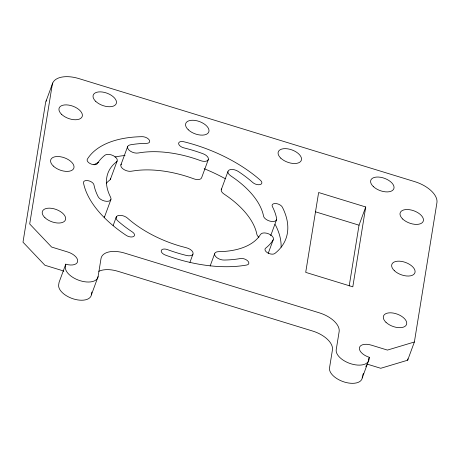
<?xml version="1.0" encoding="UTF-8"?>
<svg xmlns="http://www.w3.org/2000/svg" width="460" height="460" viewBox="0 0 460 460"><rect width="100%" height="100%" fill="white"/><g stroke="black" fill="none" stroke-linecap="round" stroke-linejoin="round"><path stroke-width="0.69" d="M65.763 264.166L65.372 266.599A17.175 9.125 20.2 0 0 80.247 280.744A17.175 9.125 20.2 0 0 98.084 276.632L100.999 258.623A22.896 12.167 20.2 0 1 124.775 253.138L319.297 312.823A22.896 12.167 20.2 0 1 339.135 331.689L336.22 349.698A17.175 9.125 20.2 0 0 351.095 363.843A17.175 9.125 20.2 0 0 368.931 359.737L369.322 357.305A11.448 6.083 20.2 0 1 359.404 347.869A11.448 6.083 20.2 0 1 371.295 345.132L387.435 350.083L414.379 341.998L436.919 202.751A25.645 13.627 20.2 0 0 414.702 181.625L78.867 78.585A25.645 13.627 20.2 0 0 52.239 84.726L29.699 223.968L51.6 247.043L67.735 251.994A11.448 6.083 20.2 0 1 77.654 261.424A11.448 6.083 20.2 0 1 65.763 264.166L59.07 282.371L58.673 284.803A17.175 9.125 20.2 0 0 73.554 298.948A17.175 9.125 20.2 0 0 91.385 294.837L98.084 276.632M91.385 294.837L91.833 292.065M349.197 285.947L359.036 225.181L365.734 206.977L318.63 192.521L305.704 272.366L352.808 286.821L365.734 206.977M98.773 271.331A22.896 12.167 20.2 0 1 118.076 271.342L312.599 331.027A22.896 12.167 20.2 0 1 332.436 349.887L329.521 367.902A17.175 9.125 20.2 0 0 344.402 382.047A17.175 9.125 20.2 0 0 362.233 377.942L362.428 376.723M367.287 364.159L380.736 368.287L407.681 360.203L407.911 358.788M46.04 101.212L52.733 83.007M106.329 183.206A81.903 43.522 20.2 0 1 109.767 180.073L110.406 179.308L117.104 161.103A6.894 3.663 20.2 0 0 113.143 155.606A6.894 3.663 20.2 0 0 104.955 155.21A95.139 50.554 20.2 0 0 97.382 163.559L96.818 164.145A5.503 2.927 20.2 0 1 90.171 163.599A5.503 2.927 20.2 0 1 87.337 159.2A107.215 56.971 20.2 0 1 142.232 136.677A5.503 2.927 20.2 0 1 149.23 139.944A5.503 2.927 20.2 0 1 146.654 143.353A94.823 50.387 20.2 0 0 131.422 144.647L130.134 144.877A6.888 3.663 20.2 0 0 128.817 149.902A6.888 3.663 20.2 0 0 138.034 153.019L142.565 152.346A81.903 43.522 20.2 0 1 200.554 160.638L202.273 161.138A6.894 3.663 20.2 0 0 208.403 159.12A6.894 3.663 20.2 0 0 203.107 153.772A95.139 50.554 20.2 0 0 183.954 147.89L182.591 147.459A5.503 2.927 20.2 0 1 178.658 143.14A5.503 2.927 20.2 0 1 183.799 141.743A107.215 56.971 20.2 0 1 260.475 180.308A5.503 2.927 20.2 0 1 260.205 184.564A5.503 2.927 20.2 0 1 252.758 182.505A94.823 50.387 20.2 0 0 239.591 172.333L238.28 171.459A6.888 3.663 20.2 0 0 229.103 170.056A6.888 3.663 20.2 0 0 230.69 175.795L235.066 178.842A81.903 43.522 20.2 0 1 263.557 216.148L263.977 217.223A6.894 3.663 20.2 0 0 271.728 221.473A6.894 3.663 20.2 0 0 276.644 218.563A95.139 50.554 20.2 0 0 272.383 206.58L272.101 205.729A5.503 2.927 20.2 0 1 276.316 203.602A5.503 2.927 20.2 0 1 282.331 207.138A107.215 56.971 20.2 0 1 274.821 253.494A5.503 2.927 20.2 0 1 267.657 252.862A5.503 2.927 20.2 0 1 265.633 248.176A94.823 50.387 20.2 0 0 272.722 240.597L273.2 239.827A6.888 3.663 20.2 0 0 268.847 233.933A6.888 3.663 20.2 0 0 260.607 234.364L258.79 236.923A81.903 43.522 20.2 0 1 218.402 251.683L216.947 251.844A6.894 3.663 20.2 0 0 215.608 256.496A6.894 3.663 20.2 0 0 223.939 260.044A95.139 50.554 20.2 0 0 240.459 258.52L241.649 258.428A5.503 2.927 20.2 0 1 248.187 261.43A5.503 2.927 20.2 0 1 246.761 265.012A107.215 56.971 20.2 0 1 165.445 255.099A5.503 2.927 20.2 0 1 161.293 250.447A5.503 2.927 20.2 0 1 167.486 249.619A94.823 50.387 20.2 0 0 185.035 255.099L186.639 255.495A6.888 3.663 20.2 0 0 193.125 253.264A6.888 3.663 20.2 0 0 186.449 247.79L180.947 246.318A81.903 43.522 20.2 0 1 127.495 218.138L126.178 217.166A6.894 3.663 20.2 0 0 117.593 215.78A6.894 3.663 20.2 0 0 117.829 220.892A95.139 50.554 20.2 0 0 132.302 231.932L133.32 232.725A5.503 2.927 20.2 0 1 133.147 236.71A5.503 2.927 20.2 0 1 126.253 235.388A107.215 56.971 20.2 0 1 83.501 182.902A5.503 2.927 20.2 0 1 88.096 180.665A5.503 2.927 20.2 0 1 93.949 184.828A94.823 50.387 20.2 0 0 97.704 195.799L98.221 196.811A6.888 3.663 20.2 0 0 106.582 201.325A6.888 3.663 20.2 0 0 110.693 197.512L109.112 194.045A81.903 43.522 20.2 0 1 116.46 161.868L117.104 161.103M120.871 164.95L127.57 146.746M110.917 199.548L104.224 217.752A6.888 3.663 20.2 0 0 104.334 216.781M113.148 225.549L116.374 216.786M208.294 159.591L201.595 177.796A6.894 3.663 20.2 0 1 195.575 179.342L193.855 178.842A81.903 43.522 20.2 0 0 135.867 170.551L131.341 171.218A6.888 3.663 20.2 0 1 123.32 169.125A6.888 3.663 20.2 0 1 121.331 164.105M189.951 262.292L192.93 254.202M221.225 189.819L227.924 171.614M210.145 265.983L214.613 253.845M270.67 235.738L276.621 219.558M268.237 253.31L273.2 239.827M362.624 375.504L363.371 373.485M365.849 366.741L366.597 364.717M368.581 359.323L369.322 357.305M362.233 377.942L368.931 359.737M407.681 360.203L414.379 341.998M315.347 211.772L359.036 225.181M110.607 178.365A6.894 3.663 20.2 0 1 110.406 179.308M63.825 271.268A11.448 6.083 20.2 0 0 61.036 270.198L44.902 265.248L23 242.173L45.54 102.931A25.645 13.627 20.2 0 1 46.598 100.153M221.605 188.939A6.888 3.663 20.2 0 0 223.991 193.999L228.373 197.047A81.903 43.522 20.2 0 1 256.864 234.353L257.278 235.428A6.894 3.663 20.2 0 0 258.894 237.205M275.017 224.468A5.503 2.927 20.2 0 1 275.632 225.337A107.215 56.971 20.2 0 1 281.1 247.181M93.915 164.778A107.215 56.971 20.2 0 1 98.791 162.202M115.011 156.992A107.215 56.971 20.2 0 1 125.028 155.48M204.171 168.705A107.215 56.971 20.2 0 1 225.411 178.796M95.737 101.378A12.27 6.52 20.2 0 0 115.77 104.454A12.27 6.52 20.2 0 0 102.747 92.075A12.27 6.52 20.2 0 0 95.737 101.378M188.267 129.772A12.27 6.52 20.2 0 0 208.294 132.842A12.27 6.52 20.2 0 0 195.27 120.462A12.27 6.52 20.2 0 0 188.267 129.772M280.79 158.159A12.27 6.52 20.2 0 0 300.817 161.23A12.27 6.52 20.2 0 0 287.793 148.85A12.27 6.52 20.2 0 0 280.79 158.159M44.93 217.678A12.27 6.52 20.2 0 0 64.958 220.754A12.27 6.52 20.2 0 0 51.934 208.368A12.27 6.52 20.2 0 0 44.93 217.678M53.291 166.037A12.27 6.52 20.2 0 0 73.318 169.113A12.27 6.52 20.2 0 0 60.294 156.728A12.27 6.52 20.2 0 0 53.291 166.037M61.651 114.396A12.27 6.52 20.2 0 0 81.679 117.472A12.27 6.52 20.2 0 0 68.655 105.087A12.27 6.52 20.2 0 0 61.651 114.396M385.997 322.322A12.27 6.52 20.2 0 0 406.025 325.398A12.27 6.52 20.2 0 0 393.001 313.018A12.27 6.52 20.2 0 0 385.997 322.322M394.358 270.681A12.27 6.52 20.2 0 0 414.385 273.757A12.27 6.52 20.2 0 0 401.361 261.372A12.27 6.52 20.2 0 0 394.358 270.681M402.718 219.04A12.27 6.52 20.2 0 0 422.746 222.117A12.27 6.52 20.2 0 0 409.722 209.731A12.27 6.52 20.2 0 0 402.718 219.04M373.313 186.547A12.27 6.52 20.2 0 0 393.34 189.623A12.27 6.52 20.2 0 0 380.322 177.238A12.27 6.52 20.2 0 0 373.313 186.547"/></g></svg>
